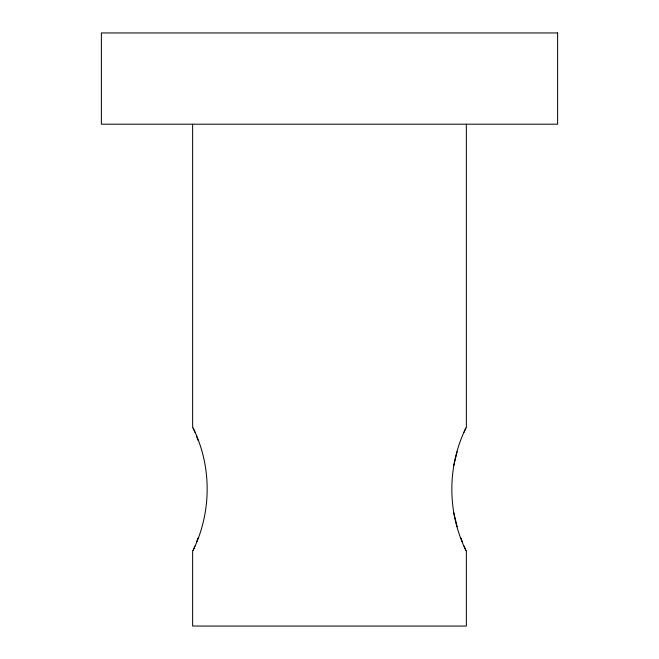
<?xml version="1.0" encoding="UTF-8"?>
<svg xmlns="http://www.w3.org/2000/svg" width="659" height="659" viewBox="0 0 659 659"><rect width="100%" height="100%" fill="white"/><g stroke="black" fill="none" stroke-linecap="round" stroke-linejoin="round"><path stroke-width="0.99" d="M466.366 124.197L466.366 427.592L465.839 428.119C447.197 466.341 447.148 512.002 465.839 550.249L466.366 550.776L466.366 626.05L192.634 626.05L192.634 550.776L193.161 550.249C211.72 512.002 211.926 466.358 193.161 428.119L192.634 427.592L192.634 124.197M457.14 451.687L453.721 465.608M193.161 550.249L194.94 546.08M465.839 428.119L464.06 432.279M196.374 542.522L197.997 538.041M464.06 546.08L465.839 550.249M194.94 432.279L193.161 428.119M461.003 538.041L462.626 542.522M197.997 440.319L196.374 435.838M453.721 512.751L457.14 526.673M557.613 32.95L101.387 32.95L101.387 124.197L557.613 124.197L557.613 32.95"/></g></svg>
